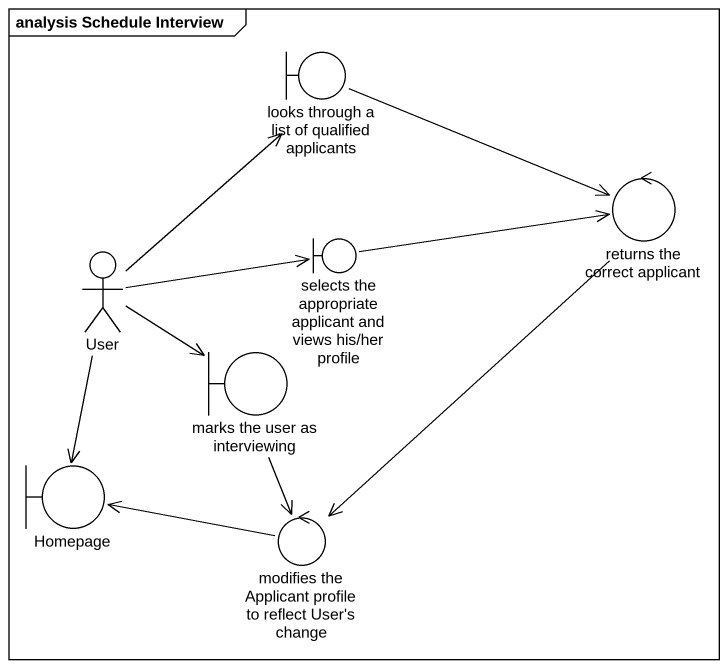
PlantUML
@startuml
mainframe analysis Schedule Interview
boundary "looks through a list of qualified applicants" as looks_through_a_list_of
control "returns the correct applicant" as returns_the_correct
actor User
boundary "selects the appropriate applicant and views his/her profile" as selects_the_appropriate
boundary "marks the user as interviewing" as marks_the_user_as
boundary Homepage
control "modifies the Applicant profile to reflect User's change" as modifies_the_Applicant
looks_through_a_list_of -right-> returns_the_correct
returns_the_correct --> modifies_the_Applicant
User -up-> looks_through_a_list_of
User -right-> selects_the_appropriate
User -right-> marks_the_user_as
User --> Homepage
selects_the_appropriate -right-> returns_the_correct
marks_the_user_as --> modifies_the_Applicant
modifies_the_Applicant -left-> Homepage
@enduml
